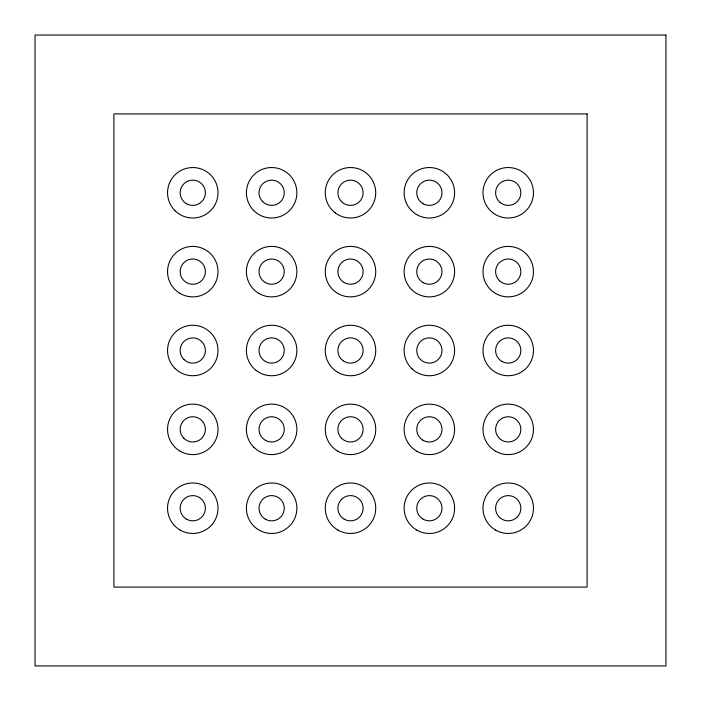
<?xml version="1.0" encoding="UTF-8"?>
<svg xmlns="http://www.w3.org/2000/svg" width="701" height="701" viewBox="0 0 701 701"><rect width="100%" height="100%" fill="white"/><g stroke="black" fill="none" stroke-linecap="round" stroke-linejoin="round"><path stroke-width="1.05" d="M665.95 35.05L35.05 35.05L35.05 665.95L665.95 665.95L665.95 35.05M587.087 113.912L113.912 113.912L113.912 587.087L587.087 587.087L587.087 113.912M180.157 530.079A25.236 25.236 0 0 0 218.011 508.225A25.236 25.236 0 0 0 180.157 486.371A25.236 25.236 0 0 0 180.157 530.079M256.759 528.607A25.236 25.236 0 0 0 296.733 510.915A25.236 25.236 0 0 0 261.42 485.153A25.236 25.236 0 0 0 256.759 528.607M337.882 530.079A25.236 25.236 0 0 0 375.736 508.225A25.236 25.236 0 0 0 337.882 486.371A25.236 25.236 0 0 0 337.882 530.079M416.745 530.079A25.236 25.236 0 0 0 454.598 508.225A25.236 25.236 0 0 0 416.745 486.371A25.236 25.236 0 0 0 416.745 530.079M495.607 530.079A25.236 25.236 0 0 0 533.461 508.225A25.236 25.236 0 0 0 495.607 486.371A25.236 25.236 0 0 0 495.607 530.079M180.157 451.216A25.236 25.236 0 0 0 218.011 429.363A25.236 25.236 0 0 0 180.157 407.509A25.236 25.236 0 0 0 180.157 451.216M174.935 368.34A25.236 25.236 0 0 0 217.152 357.028A25.236 25.236 0 0 0 186.247 326.123A25.236 25.236 0 0 0 174.935 368.34M180.157 293.491A25.236 25.236 0 0 0 218.011 271.637A25.236 25.236 0 0 0 180.157 249.784A25.236 25.236 0 0 0 180.157 293.491M174.935 210.615A25.236 25.236 0 0 0 217.152 199.303A25.236 25.236 0 0 0 186.247 168.398A25.236 25.236 0 0 0 174.935 210.615M253.85 447.264A25.236 25.236 0 0 0 296.032 435.82A25.236 25.236 0 0 0 265.031 405.003A25.236 25.236 0 0 0 253.85 447.264M337.882 451.216A25.236 25.236 0 0 0 375.736 429.363A25.236 25.236 0 0 0 337.882 407.509A25.236 25.236 0 0 0 337.882 451.216M416.745 451.216A25.236 25.236 0 0 0 454.598 429.363A25.236 25.236 0 0 0 416.745 407.509A25.236 25.236 0 0 0 416.745 451.216M495.607 451.216A25.236 25.236 0 0 0 533.461 429.363A25.236 25.236 0 0 0 495.607 407.509A25.236 25.236 0 0 0 495.607 451.216M490.385 368.34A25.236 25.236 0 0 0 532.602 357.028A25.236 25.236 0 0 0 501.697 326.123A25.236 25.236 0 0 0 490.385 368.34M337.882 372.354A25.236 25.236 0 0 0 375.736 350.5A25.236 25.236 0 0 0 337.882 328.646A25.236 25.236 0 0 0 337.882 372.354M256.11 370.391A25.236 25.236 0 0 0 296.628 353.996A25.236 25.236 0 0 0 262.174 327.104A25.236 25.236 0 0 0 256.11 370.391M259.019 293.491A25.236 25.236 0 0 0 296.873 271.637A25.236 25.236 0 0 0 259.019 249.784A25.236 25.236 0 0 0 259.019 293.491M253.797 210.615A25.236 25.236 0 0 0 296.015 199.303A25.236 25.236 0 0 0 265.109 168.398A25.236 25.236 0 0 0 253.797 210.615M336.296 292.501A25.236 25.236 0 0 0 375.666 273.504A25.236 25.236 0 0 0 339.529 248.908A25.236 25.236 0 0 0 336.296 292.501M412.083 368.892A25.236 25.236 0 0 0 453.933 356.266A25.236 25.236 0 0 0 422.072 326.342A25.236 25.236 0 0 0 412.083 368.892M411.689 289.653A25.236 25.236 0 0 0 453.801 277.938A25.236 25.236 0 0 0 422.598 247.322A25.236 25.236 0 0 0 411.689 289.653M495.607 293.491A25.236 25.236 0 0 0 533.461 271.637A25.236 25.236 0 0 0 495.607 249.784A25.236 25.236 0 0 0 495.607 293.491M335.244 212.876A25.236 25.236 0 0 0 375.534 195.929A25.236 25.236 0 0 0 340.712 169.511A25.236 25.236 0 0 0 335.244 212.876M492.803 212.745A25.236 25.236 0 0 0 533.233 196.149A25.236 25.236 0 0 0 498.639 169.432A25.236 25.236 0 0 0 492.803 212.745M416.745 214.629A25.236 25.236 0 0 0 454.598 192.775A25.236 25.236 0 0 0 416.745 170.921A25.236 25.236 0 0 0 416.745 214.629M186.466 519.152A12.618 12.618 0 0 0 205.393 508.225A12.618 12.618 0 0 0 186.466 497.298A12.618 12.618 0 0 0 186.466 519.152M265.329 519.152A12.618 12.618 0 0 0 284.255 508.225A12.618 12.618 0 0 0 265.329 497.298A12.618 12.618 0 0 0 265.329 519.152M183.855 438.283A12.618 12.618 0 0 0 204.964 432.631A12.618 12.618 0 0 0 189.507 417.174A12.618 12.618 0 0 0 183.855 438.283M265.329 440.289A12.618 12.618 0 0 0 284.255 429.363A12.618 12.618 0 0 0 265.329 418.436A12.618 12.618 0 0 0 265.329 440.289M344.191 519.152A12.618 12.618 0 0 0 363.118 508.225A12.618 12.618 0 0 0 344.191 497.298A12.618 12.618 0 0 0 344.191 519.152M423.053 519.152A12.618 12.618 0 0 0 441.98 508.225A12.618 12.618 0 0 0 423.053 497.298A12.618 12.618 0 0 0 423.053 519.152M499.533 517.373A12.618 12.618 0 0 0 520.492 511.178A12.618 12.618 0 0 0 504.65 496.124A12.618 12.618 0 0 0 499.533 517.373M499.717 438.677A12.618 12.618 0 0 0 520.545 432.07A12.618 12.618 0 0 0 504.405 417.332A12.618 12.618 0 0 0 499.717 438.677M422.913 440.21A12.618 12.618 0 0 0 441.98 429.52A12.618 12.618 0 0 0 423.194 418.357A12.618 12.618 0 0 0 422.913 440.21M341.58 438.283A12.618 12.618 0 0 0 362.689 432.631A12.618 12.618 0 0 0 347.232 417.174A12.618 12.618 0 0 0 341.58 438.283M343.271 360.84A12.618 12.618 0 0 0 363.074 351.587A12.618 12.618 0 0 0 345.155 339.065A12.618 12.618 0 0 0 343.271 360.84M265.329 361.427A12.618 12.618 0 0 0 284.255 350.5A12.618 12.618 0 0 0 265.329 339.573A12.618 12.618 0 0 0 265.329 361.427M183.986 359.552A12.618 12.618 0 0 0 205.007 353.584A12.618 12.618 0 0 0 189.323 338.364A12.618 12.618 0 0 0 183.986 359.552M186.466 203.702A12.618 12.618 0 0 0 205.393 192.775A12.618 12.618 0 0 0 186.466 181.848A12.618 12.618 0 0 0 186.466 203.702M262.717 201.695A12.618 12.618 0 0 0 283.826 196.043A12.618 12.618 0 0 0 268.369 180.586A12.618 12.618 0 0 0 262.717 201.695M265.329 282.564A12.618 12.618 0 0 0 284.255 271.637A12.618 12.618 0 0 0 265.329 260.711A12.618 12.618 0 0 0 265.329 282.564M344.191 282.564A12.618 12.618 0 0 0 363.118 271.637A12.618 12.618 0 0 0 344.191 260.711A12.618 12.618 0 0 0 344.191 282.564M420.442 359.42A12.618 12.618 0 0 0 441.551 353.768A12.618 12.618 0 0 0 426.094 338.311A12.618 12.618 0 0 0 420.442 359.42M501.916 361.427A12.618 12.618 0 0 0 520.843 350.5A12.618 12.618 0 0 0 501.916 339.573A12.618 12.618 0 0 0 501.916 361.427M423.053 282.564A12.618 12.618 0 0 0 441.98 271.637A12.618 12.618 0 0 0 423.053 260.711A12.618 12.618 0 0 0 423.053 282.564M341.58 201.695A12.618 12.618 0 0 0 362.689 196.043A12.618 12.618 0 0 0 347.232 180.586A12.618 12.618 0 0 0 341.58 201.695M423.053 203.702A12.618 12.618 0 0 0 441.98 192.775A12.618 12.618 0 0 0 423.053 181.848A12.618 12.618 0 0 0 423.053 203.702M500.207 202.519A12.618 12.618 0 0 0 520.668 194.852A12.618 12.618 0 0 0 503.8 180.954A12.618 12.618 0 0 0 500.207 202.519M499.515 280.768A12.618 12.618 0 0 0 520.484 274.617A12.618 12.618 0 0 0 504.676 259.528A12.618 12.618 0 0 0 499.515 280.768M186.466 282.564A12.618 12.618 0 0 0 205.393 271.637A12.618 12.618 0 0 0 186.466 260.711A12.618 12.618 0 0 0 186.466 282.564"/></g></svg>
